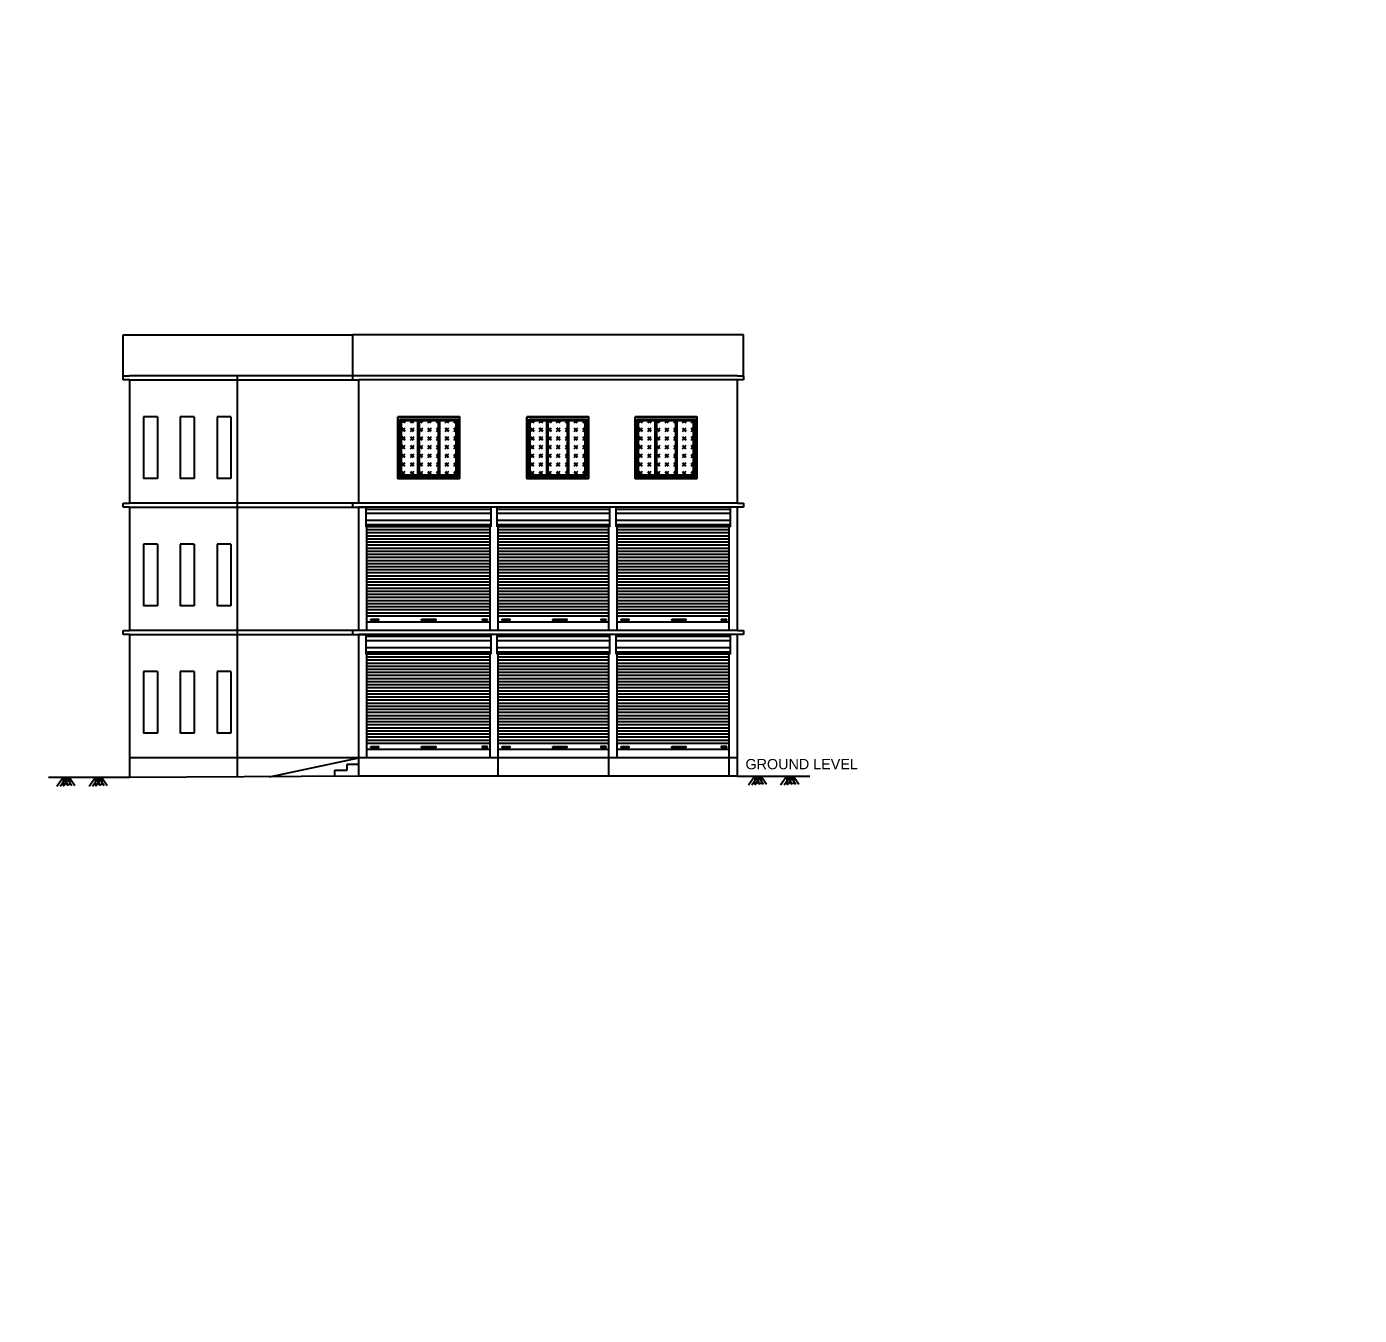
# Model space of a CAD drawing. Header units: metres. Extents: x -7614 to 15553, y -42 to -4.
# Drawn here: x 214.54 to 246.99, y -41.03 to -9.64 of the extents above; entities that cross this region are included whole.
import ezdxf

# ---------------------------------------------------------------- set-up
doc = ezdxf.new("R2010")
doc.units = ezdxf.units.M
doc.header["$MEASUREMENT"] = 0
doc.layers.add('WALL', color=7, linetype='Continuous')
doc.layers.add('walls', color=50, linetype='Continuous')
doc.styles.add('style1', font='arial.ttf', dxfattribs={"height": 250})

msp = doc.modelspace()

# ---------------------------------------------------------------- hatches: boundary and pattern name
at = {"layer": 'WALL'}
h = msp.add_hatch(dxfattribs=at)
h.set_pattern_fill('GOST_GLASS', color=2, scale=0.025)
h.set_pattern_definition([(45, (741.06415, -109.23207), (0.212132034, 0), [0.125, -0.175]), (45, (741.11718, -109.23207), (0.212132034, 0), [0.05, -0.25]), (45, (741.06415, -109.17904), (0.212132034, 0), [0.05, -0.25])])
h.paths.add_polyline_path([(223.66684, -20.5635), (224.06345, -20.5635), (224.06345, -19.2335), (223.66684, -19.2335)])
h.paths.add_polyline_path([(224.09845, -20.5635), (224.56418, -20.5635), (224.56418, -19.2335), (224.09845, -19.2335)])
h.paths.add_polyline_path([(224.59918, -20.5635), (224.99684, -20.5635), (224.99684, -19.2335), (224.59918, -19.2335)])
h = msp.add_hatch(dxfattribs=at)
h.set_pattern_fill('GOST_GLASS', color=2, scale=0.025)
h.set_pattern_definition([(45, (744.20196, -109.23207), (0.212132034, 0), [0.125, -0.175]), (45, (744.255, -109.23207), (0.212132034, 0), [0.05, -0.25]), (45, (744.20196, -109.17904), (0.212132034, 0), [0.05, -0.25])])
h.paths.add_polyline_path([(226.80466, -20.5635), (227.20126, -20.5635), (227.20126, -19.2335), (226.80466, -19.2335)])
h.paths.add_polyline_path([(227.23626, -20.5635), (227.70199, -20.5635), (227.70199, -19.2335), (227.23626, -19.2335)])
h.paths.add_polyline_path([(227.73699, -20.5635), (228.13466, -20.5635), (228.13466, -19.2335), (227.73699, -19.2335)])
h = msp.add_hatch(dxfattribs=at)
h.set_pattern_fill('GOST_GLASS', color=2, scale=0.025)
h.set_pattern_definition([(45, (746.84237, -109.23207), (0.212132034, 0), [0.125, -0.175]), (45, (746.8954, -109.23207), (0.212132034, 0), [0.05, -0.25]), (45, (746.84237, -109.17904), (0.212132034, 0), [0.05, -0.25])])
h.paths.add_polyline_path([(229.44507, -20.5635), (229.84167, -20.5635), (229.84167, -19.2335), (229.44507, -19.2335)])
h.paths.add_polyline_path([(229.87667, -20.5635), (230.3424, -20.5635), (230.3424, -19.2335), (229.87667, -19.2335)])
h.paths.add_polyline_path([(230.3774, -20.5635), (230.77507, -20.5635), (230.77507, -19.2335), (230.3774, -19.2335)])

# ---------------------------------------------------------------- linework, layer by layer
at = {"layer": 'WALL', "color": 2}
for p, q in [((216.89422, -18.1485), (216.89422, -17.1485)), ((216.89422, -17.1485), (222.48071, -17.1485)), ((231.99958, -17.1485), (222.48071, -17.1485)), ((222.48071, -17.1485), (222.48071, -18.1485)), ((231.99958, -18.1485), (231.99958, -17.1485)), ((216.89422, -18.2485), (216.89422, -18.1485)), ((216.89422, -18.1485), (217.04422, -18.1485)), ((222.63071, -18.1485), (217.04422, -18.1485)), ((219.67931, -27.91399), (219.67931, -18.1485)), ((222.48071, -18.1485), (222.48071, -18.2485)), ((231.84958, -18.1485), (222.63071, -18.1485)), ((231.84958, -18.1485), (231.99958, -18.1485)), ((231.99958, -18.1485), (231.99958, -18.2485)), ((217.04422, -18.2485), (216.89422, -18.2485)), ((217.04422, -18.2485), (222.63071, -18.2485)), ((217.04422, -18.2485), (217.04422, -21.2485)), ((222.63071, -21.2485), (222.63071, -18.2485)), ((231.84958, -18.2485), (222.63071, -18.2485)), ((231.84958, -21.2485), (231.84958, -18.2485)), ((231.99958, -18.2485), (231.84958, -18.2485)), ((217.72659, -19.1485), (217.38622, -19.1485)), ((217.38622, -19.1485), (217.38622, -20.6485)), ((217.72659, -19.1485), (217.72659, -20.6485)), ((218.61812, -19.1485), (218.27775, -19.1485)), ((218.27775, -19.1485), (218.27775, -20.6485)), ((218.61812, -19.1485), (218.61812, -20.6485)), ((219.17817, -19.1485), (219.17817, -20.6485)), ((219.51855, -19.1485), (219.17817, -19.1485)), ((219.51855, -19.1485), (219.51855, -20.6485)), ((225.08184, -19.1485), (223.58184, -19.1485)), ((223.58184, -19.1485), (223.58184, -20.6485)), ((224.06345, -19.2335), (224.06345, -20.5635)), ((224.09845, -19.2335), (224.09845, -20.5635)), ((224.56418, -19.2335), (224.56418, -20.5635)), ((224.59918, -19.2335), (224.59918, -20.5635)), ((225.08184, -20.6485), (225.08184, -19.1485)), ((228.21966, -19.1485), (226.71966, -19.1485)), ((226.71966, -19.1485), (226.71966, -20.6485)), ((227.20126, -19.2335), (227.20126, -20.5635)), ((227.23626, -19.2335), (227.23626, -20.5635)), ((227.70199, -19.2335), (227.70199, -20.5635)), ((227.73699, -19.2335), (227.73699, -20.5635)), ((228.21966, -20.6485), (228.21966, -19.1485)), ((230.86007, -19.1485), (229.36007, -19.1485)), ((229.36007, -19.1485), (229.36007, -20.6485)), ((229.84167, -19.2335), (229.84167, -20.5635)), ((229.87667, -19.2335), (229.87667, -20.5635)), ((230.3424, -19.2335), (230.3424, -20.5635)), ((230.3774, -19.2335), (230.3774, -20.5635)), ((230.86007, -20.6485), (230.86007, -19.1485)), ((217.72659, -20.6485), (217.38622, -20.6485)), ((218.61812, -20.6485), (218.27775, -20.6485)), ((219.51855, -20.6485), (219.17817, -20.6485)), ((223.58184, -20.6485), (225.08184, -20.6485)), ((226.71966, -20.6485), (228.21966, -20.6485)), ((229.36007, -20.6485), (230.86007, -20.6485)), ((216.89422, -21.3485), (216.89422, -21.2485)), ((216.89422, -21.2485), (217.04422, -21.2485)), ((217.04422, -21.3485), (216.89422, -21.3485)), ((222.63071, -21.2485), (217.04422, -21.2485)), ((217.04422, -21.3485), (222.80789, -21.3485)), ((217.04422, -21.3485), (217.04422, -24.3485)), ((222.48071, -21.2485), (222.48071, -21.3485)), ((231.84958, -21.2485), (222.63071, -21.2485)), ((222.63071, -24.3485), (222.63071, -21.3485)), ((231.84958, -21.3485), (222.63071, -21.3485)), ((231.84958, -21.2485), (231.99958, -21.2485)), ((231.84958, -24.3485), (231.84958, -21.3485)), ((231.99958, -21.3485), (231.84958, -21.3485)), ((231.99958, -21.2485), (231.99958, -21.3485)), ((222.82789, -24.3485), (222.82789, -21.8235)), ((225.82789, -24.3485), (225.82789, -21.8235)), ((226.02368, -24.3485), (226.02368, -21.8235)), ((228.71813, -24.3485), (228.71813, -21.8235)), ((228.91772, -24.3485), (228.91772, -21.8235)), ((231.65007, -24.3485), (231.65007, -21.8235)), ((217.72659, -22.2485), (217.38622, -22.2485)), ((217.38622, -22.2485), (217.38622, -23.7485)), ((217.72659, -22.2485), (217.72659, -23.7485)), ((218.61812, -22.2485), (218.27775, -22.2485)), ((218.27775, -22.2485), (218.27775, -23.7485)), ((218.61812, -22.2485), (218.61812, -23.7485)), ((219.17817, -22.2485), (219.17817, -23.7485)), ((219.51855, -22.2485), (219.17817, -22.2485)), ((219.51855, -22.2485), (219.51855, -23.7485)), ((217.72659, -23.7485), (217.38622, -23.7485)), ((218.61812, -23.7485), (218.27775, -23.7485)), ((219.51855, -23.7485), (219.17817, -23.7485)), ((216.89422, -24.4485), (216.89422, -24.3485)), ((216.89422, -24.3485), (217.04422, -24.3485)), ((217.04422, -24.4485), (216.89422, -24.4485)), ((222.82789, -24.3485), (217.04422, -24.3485)), ((217.04422, -24.4485), (222.80789, -24.4485)), ((217.04422, -24.4485), (217.04422, -27.92781)), ((222.48071, -24.3485), (222.48071, -24.4485)), ((231.84958, -24.3485), (222.63071, -24.3485)), ((222.63071, -27.8985), (222.63071, -24.4485)), ((231.84958, -24.4485), (222.63071, -24.4485)), ((231.84958, -24.3485), (231.99958, -24.3485)), ((231.84958, -27.8985), (231.84958, -24.4485)), ((231.99958, -24.4485), (231.84958, -24.4485)), ((231.99958, -24.3485), (231.99958, -24.4485)), ((222.82789, -27.4485), (222.82789, -24.9235)), ((225.82789, -27.4485), (225.82789, -24.9235)), ((226.02368, -27.8985), (226.02368, -24.9235)), ((226.02368, -27.4485), (226.02368, -24.9235)), ((228.71813, -27.8985), (228.71813, -24.9235)), ((228.71813, -27.4485), (228.71813, -24.9235)), ((228.91772, -27.4485), (228.91772, -24.9235)), ((231.65007, -27.8985), (231.65007, -24.9235)), ((231.65007, -27.4485), (231.65007, -24.9235)), ((217.72659, -25.3485), (217.38622, -25.3485)), ((217.38622, -25.3485), (217.38622, -26.8485)), ((217.72659, -25.3485), (217.72659, -26.8485)), ((218.61812, -25.3485), (218.27775, -25.3485)), ((218.27775, -25.3485), (218.27775, -26.8485)), ((218.61812, -25.3485), (218.61812, -26.8485)), ((219.17817, -25.3485), (219.17817, -26.8485)), ((219.51855, -25.3485), (219.17817, -25.3485)), ((219.51855, -25.3485), (219.51855, -26.8485)), ((217.72659, -26.8485), (217.38622, -26.8485)), ((218.61812, -26.8485), (218.27775, -26.8485)), ((219.51855, -26.8485), (219.17817, -26.8485)), ((231.84958, -27.4485), (217.04422, -27.4485)), ((220.45447, -27.90992), (222.63071, -27.4485)), ((222.63071, -27.8985), (217.04422, -27.92781)), ((222.04509, -27.75158), (222.34509, -27.75125)), ((222.04509, -27.90158), (222.04509, -27.75158)), ((222.04509, -27.75158), (222.34509, -27.75158)), ((222.34509, -27.75158), (222.34509, -27.60158)), ((222.34509, -27.60158), (222.63071, -27.60158)), ((231.84958, -27.8985), (222.63071, -27.8985)), ((231.84958, -27.8985), (233.6157, -27.8985)), ((232.27006, -27.89855), (232.11577, -28.1166)), ((232.35517, -27.8985), (232.20088, -28.11655)), ((232.27006, -27.89855), (232.26888, -28.08827)), ((232.27006, -27.89855), (232.39751, -28.09315)), ((232.42883, -27.89847), (232.27455, -28.11652)), ((232.35517, -27.8985), (232.35399, -28.08822)), ((232.35517, -27.8985), (232.48262, -28.0931)), ((232.42883, -27.89847), (232.42765, -28.08819)), ((232.42883, -27.89847), (232.55628, -28.09307)), ((233.05578, -27.89815), (232.9015, -28.1162)), ((233.14089, -27.89811), (232.98661, -28.11616)), ((233.05578, -27.89815), (233.0546, -28.08787)), ((233.05578, -27.89815), (233.18323, -28.09275)), ((233.21456, -27.89807), (233.06027, -28.11612)), ((233.14089, -27.89811), (233.13971, -28.08783)), ((233.14089, -27.89811), (233.26834, -28.09271)), ((233.21456, -27.89807), (233.21338, -28.08779)), ((233.21456, -27.89807), (233.34201, -28.09267)), ((217.04422, -27.92781), (215.07254, -27.92839)), ((215.43028, -27.92785), (215.276, -28.1459)), ((215.51539, -27.92781), (215.36111, -28.14586)), ((215.43028, -27.92785), (215.4291, -28.11757)), ((215.43028, -27.92785), (215.55773, -28.12245)), ((215.58906, -27.92777), (215.43477, -28.14582)), ((215.51539, -27.92781), (215.51421, -28.11753)), ((215.51539, -27.92781), (215.64284, -28.12241)), ((215.58906, -27.92777), (215.58788, -28.11749)), ((215.58906, -27.92777), (215.71651, -28.12237)), ((216.21601, -27.92746), (216.06172, -28.14551)), ((216.30112, -27.92741), (216.14683, -28.14546)), ((216.21601, -27.92746), (216.21483, -28.11718)), ((216.21601, -27.92746), (216.34346, -28.12206)), ((216.37478, -27.92738), (216.2205, -28.14543)), ((216.30112, -27.92741), (216.29994, -28.11713)), ((216.30112, -27.92741), (216.42857, -28.12201)), ((216.37478, -27.92738), (216.3736, -28.1171)), ((216.37478, -27.92738), (216.50223, -28.12198))]:
    msp.add_line(p, q, dxfattribs=at)
for points in [[(223.58184, -19.1485), (225.08184, -19.1485), (225.08184, -20.6485), (223.58184, -20.6485)], [(223.63184, -19.1985), (225.03184, -19.1985), (225.03184, -20.5985), (223.63184, -20.5985)], [(226.71966, -19.1485), (228.21966, -19.1485), (228.21966, -20.6485), (226.71966, -20.6485)], [(226.76966, -19.1985), (228.16966, -19.1985), (228.16966, -20.5985), (226.76966, -20.5985)], [(229.36007, -19.1485), (230.86007, -19.1485), (230.86007, -20.6485), (229.36007, -20.6485)], [(229.41007, -19.1985), (230.81007, -19.1985), (230.81007, -20.5985), (229.41007, -20.5985)]]:
    msp.add_lwpolyline(points, close=True, dxfattribs=at)
for points in [[(224.06345, -20.5635), (223.66684, -20.5635), (223.66684, -19.2335), (224.06345, -19.2335)], [(224.09845, -19.2335), (224.56418, -19.2335)], [(224.59918, -19.2335), (224.99684, -19.2335), (224.99684, -20.5635), (224.59918, -20.5635)], [(227.20126, -20.5635), (226.80466, -20.5635), (226.80466, -19.2335), (227.20126, -19.2335)], [(227.23626, -19.2335), (227.70199, -19.2335)], [(227.73699, -19.2335), (228.13466, -19.2335), (228.13466, -20.5635), (227.73699, -20.5635)], [(229.84167, -20.5635), (229.44507, -20.5635), (229.44507, -19.2335), (229.84167, -19.2335)], [(229.87667, -19.2335), (230.3424, -19.2335)], [(230.3774, -19.2335), (230.77507, -19.2335), (230.77507, -20.5635), (230.3774, -20.5635)], [(224.56418, -20.5635), (224.09845, -20.5635)], [(227.70199, -20.5635), (227.23626, -20.5635)], [(230.3424, -20.5635), (229.87667, -20.5635)]]:
    msp.add_lwpolyline(points, dxfattribs=at)
at = {"layer": 'walls', "color": 3, "linetype": 'Continuous'}
for p, q in [((222.80789, -21.8235), (222.80789, -21.3485)), ((225.84789, -21.3985), (222.80789, -21.3985)), ((225.84789, -21.3485), (225.84789, -21.8235)), ((226.00368, -21.8235), (226.00368, -21.3485)), ((228.73813, -21.3985), (226.00368, -21.3985)), ((228.73813, -21.3485), (228.73813, -21.8235)), ((228.89772, -21.8235), (228.89772, -21.3485)), ((231.67007, -21.3985), (228.89772, -21.3985)), ((231.67007, -21.3485), (231.67007, -21.8235)), ((225.84789, -21.4985), (222.80789, -21.4985)), ((225.84789, -21.6735), (222.80789, -21.6735)), ((228.73813, -21.4985), (226.00368, -21.4985)), ((228.73813, -21.6735), (226.00368, -21.6735)), ((231.67007, -21.4985), (228.89772, -21.4985)), ((231.67007, -21.6735), (228.89772, -21.6735)), ((225.84789, -21.7735), (222.80789, -21.7735)), ((225.84789, -21.8235), (222.80789, -21.8235)), ((225.82789, -21.8235), (222.80789, -21.8235)), ((225.82789, -21.8985), (222.82789, -21.8985)), ((225.82789, -21.9735), (222.82789, -21.9735)), ((225.82789, -22.0485), (222.82789, -22.0485)), ((228.73813, -21.7735), (226.00368, -21.7735)), ((228.73813, -21.8235), (226.00368, -21.8235)), ((228.73813, -21.8235), (226.00368, -21.8235)), ((228.71813, -21.8985), (226.02368, -21.8985)), ((228.71813, -21.9735), (226.02368, -21.9735)), ((228.71813, -22.0485), (226.02368, -22.0485)), ((231.67007, -21.7735), (228.89772, -21.7735)), ((231.67007, -21.8235), (228.89772, -21.8235)), ((231.67007, -21.8235), (228.89772, -21.8235)), ((231.65007, -21.8985), (228.91772, -21.8985)), ((231.65007, -21.9735), (228.91772, -21.9735)), ((231.65007, -22.0485), (228.91772, -22.0485)), ((225.82789, -22.1235), (222.82789, -22.1235)), ((225.82789, -22.1985), (222.82789, -22.1985)), ((225.82789, -22.2735), (222.82789, -22.2735)), ((225.82789, -22.3485), (222.82789, -22.3485)), ((228.71813, -22.1235), (226.02368, -22.1235)), ((228.71813, -22.1985), (226.02368, -22.1985)), ((228.71813, -22.2735), (226.02368, -22.2735)), ((228.71813, -22.3485), (226.02368, -22.3485)), ((231.65007, -22.1235), (228.91772, -22.1235)), ((231.65007, -22.1985), (228.91772, -22.1985)), ((231.65007, -22.2735), (228.91772, -22.2735)), ((231.65007, -22.3485), (228.91772, -22.3485)), ((225.82789, -22.4235), (222.82789, -22.4235)), ((225.82789, -22.4985), (222.82789, -22.4985)), ((225.82789, -22.5735), (222.82789, -22.5735)), ((225.82789, -22.6485), (222.82789, -22.6485)), ((228.71813, -22.4235), (226.02368, -22.4235)), ((228.71813, -22.4985), (226.02368, -22.4985)), ((228.71813, -22.5735), (226.02368, -22.5735)), ((228.71813, -22.6485), (226.02368, -22.6485)), ((231.65007, -22.4235), (228.91772, -22.4235)), ((231.65007, -22.4985), (228.91772, -22.4985)), ((231.65007, -22.5735), (228.91772, -22.5735)), ((231.65007, -22.6485), (228.91772, -22.6485)), ((225.82789, -22.7235), (222.82789, -22.7235)), ((225.82789, -22.7985), (222.82789, -22.7985)), ((225.82789, -22.8735), (222.82789, -22.8735)), ((225.82789, -22.9485), (222.82789, -22.9485)), ((225.82789, -23.0235), (222.82789, -23.0235)), ((228.71813, -22.7235), (226.02368, -22.7235)), ((228.71813, -22.7985), (226.02368, -22.7985)), ((228.71813, -22.8735), (226.02368, -22.8735)), ((228.71813, -22.9485), (226.02368, -22.9485)), ((228.71813, -23.0235), (226.02368, -23.0235)), ((231.65007, -22.7235), (228.91772, -22.7235)), ((231.65007, -22.7985), (228.91772, -22.7985)), ((231.65007, -22.8735), (228.91772, -22.8735)), ((231.65007, -22.9485), (228.91772, -22.9485)), ((231.65007, -23.0235), (228.91772, -23.0235)), ((225.82789, -23.0985), (222.82789, -23.0985)), ((225.82789, -23.1735), (222.82789, -23.1735)), ((225.82789, -23.2485), (222.82789, -23.2485)), ((225.82789, -23.3235), (222.82789, -23.3235)), ((228.71813, -23.0985), (226.02368, -23.0985)), ((228.71813, -23.1735), (226.02368, -23.1735)), ((228.71813, -23.2485), (226.02368, -23.2485)), ((228.71813, -23.3235), (226.02368, -23.3235)), ((231.65007, -23.0985), (228.91772, -23.0985)), ((231.65007, -23.1735), (228.91772, -23.1735)), ((231.65007, -23.2485), (228.91772, -23.2485)), ((231.65007, -23.3235), (228.91772, -23.3235)), ((225.82789, -23.3985), (222.82789, -23.3985)), ((225.82789, -23.4735), (222.82789, -23.4735)), ((225.82789, -23.5485), (222.82789, -23.5485)), ((225.82789, -23.6235), (222.82789, -23.6235)), ((228.71813, -23.3985), (226.02368, -23.3985)), ((228.71813, -23.4735), (226.02368, -23.4735)), ((228.71813, -23.5485), (226.02368, -23.5485)), ((228.71813, -23.6235), (226.02368, -23.6235)), ((231.65007, -23.3985), (228.91772, -23.3985)), ((231.65007, -23.4735), (228.91772, -23.4735)), ((231.65007, -23.5485), (228.91772, -23.5485)), ((231.65007, -23.6235), (228.91772, -23.6235)), ((225.82789, -23.6985), (222.82789, -23.6985)), ((225.82789, -23.7735), (222.82789, -23.7735)), ((225.82789, -23.8485), (222.82789, -23.8485)), ((225.82789, -23.9235), (222.82789, -23.9235)), ((225.82789, -23.9985), (222.82789, -23.9985)), ((228.71813, -23.6985), (226.02368, -23.6985)), ((228.71813, -23.7735), (226.02368, -23.7735)), ((228.71813, -23.8485), (226.02368, -23.8485)), ((228.71813, -23.9235), (226.02368, -23.9235)), ((228.71813, -23.9985), (226.02368, -23.9985)), ((231.65007, -23.6985), (228.91772, -23.6985)), ((231.65007, -23.7735), (228.91772, -23.7735)), ((231.65007, -23.8485), (228.91772, -23.8485)), ((231.65007, -23.9235), (228.91772, -23.9235)), ((231.65007, -23.9985), (228.91772, -23.9985)), ((225.82789, -24.1485), (222.82789, -24.1485)), ((228.71813, -24.1485), (226.02368, -24.1485)), ((231.65007, -24.1485), (228.91772, -24.1485)), ((222.80789, -24.9235), (222.80789, -24.4485)), ((225.84789, -24.4985), (222.80789, -24.4985)), ((225.84789, -24.5985), (222.80789, -24.5985)), ((225.84789, -24.4485), (225.84789, -24.9235)), ((226.00368, -24.9235), (226.00368, -24.4485)), ((228.73813, -24.4985), (226.00368, -24.4985)), ((228.73813, -24.5985), (226.00368, -24.5985)), ((228.73813, -24.4485), (228.73813, -24.9235)), ((228.89772, -24.9235), (228.89772, -24.4485)), ((231.67007, -24.4985), (228.89772, -24.4985)), ((231.67007, -24.5985), (228.89772, -24.5985)), ((231.67007, -24.4485), (231.67007, -24.9235)), ((225.84789, -24.7735), (222.80789, -24.7735)), ((225.84789, -24.8735), (222.80789, -24.8735)), ((225.84789, -24.9235), (222.80789, -24.9235)), ((225.82789, -24.9235), (222.80789, -24.9235)), ((228.73813, -24.7735), (226.00368, -24.7735)), ((228.73813, -24.8735), (226.00368, -24.8735)), ((228.73813, -24.9235), (226.00368, -24.9235)), ((228.73813, -24.9235), (226.00368, -24.9235)), ((231.67007, -24.7735), (228.89772, -24.7735)), ((231.67007, -24.8735), (228.89772, -24.8735)), ((231.67007, -24.9235), (228.89772, -24.9235)), ((231.67007, -24.9235), (228.89772, -24.9235)), ((225.82789, -24.9985), (222.82789, -24.9985)), ((225.82789, -25.0735), (222.82789, -25.0735)), ((225.82789, -25.1485), (222.82789, -25.1485)), ((225.82789, -25.2235), (222.82789, -25.2235)), ((225.82789, -25.2985), (222.82789, -25.2985)), ((228.71813, -24.9985), (226.02368, -24.9985)), ((228.71813, -25.0735), (226.02368, -25.0735)), ((228.71813, -25.1485), (226.02368, -25.1485)), ((228.71813, -25.2235), (226.02368, -25.2235)), ((228.71813, -25.2985), (226.02368, -25.2985)), ((231.65007, -24.9985), (228.91772, -24.9985)), ((231.65007, -25.0735), (228.91772, -25.0735)), ((231.65007, -25.1485), (228.91772, -25.1485)), ((231.65007, -25.2235), (228.91772, -25.2235)), ((231.65007, -25.2985), (228.91772, -25.2985)), ((225.82789, -25.3735), (222.82789, -25.3735)), ((225.82789, -25.4485), (222.82789, -25.4485)), ((225.82789, -25.5235), (222.82789, -25.5235)), ((225.82789, -25.5985), (222.82789, -25.5985)), ((228.71813, -25.3735), (226.02368, -25.3735)), ((228.71813, -25.4485), (226.02368, -25.4485)), ((228.71813, -25.5235), (226.02368, -25.5235)), ((228.71813, -25.5985), (226.02368, -25.5985)), ((231.65007, -25.3735), (228.91772, -25.3735)), ((231.65007, -25.4485), (228.91772, -25.4485)), ((231.65007, -25.5235), (228.91772, -25.5235)), ((231.65007, -25.5985), (228.91772, -25.5985)), ((225.82789, -25.6735), (222.82789, -25.6735)), ((225.82789, -25.7485), (222.82789, -25.7485)), ((225.82789, -25.8235), (222.82789, -25.8235)), ((225.82789, -25.8985), (222.82789, -25.8985)), ((228.71813, -25.6735), (226.02368, -25.6735)), ((228.71813, -25.7485), (226.02368, -25.7485)), ((228.71813, -25.8235), (226.02368, -25.8235)), ((228.71813, -25.8985), (226.02368, -25.8985)), ((231.65007, -25.6735), (228.91772, -25.6735)), ((231.65007, -25.7485), (228.91772, -25.7485)), ((231.65007, -25.8235), (228.91772, -25.8235)), ((231.65007, -25.8985), (228.91772, -25.8985)), ((225.82789, -25.9735), (222.82789, -25.9735)), ((225.82789, -26.0485), (222.82789, -26.0485)), ((225.82789, -26.1235), (222.82789, -26.1235)), ((225.82789, -26.1985), (222.82789, -26.1985)), ((225.82789, -26.2735), (222.82789, -26.2735)), ((228.71813, -25.9735), (226.02368, -25.9735)), ((228.71813, -26.0485), (226.02368, -26.0485)), ((228.71813, -26.1235), (226.02368, -26.1235)), ((228.71813, -26.1985), (226.02368, -26.1985)), ((228.71813, -26.2735), (226.02368, -26.2735)), ((231.65007, -25.9735), (228.91772, -25.9735)), ((231.65007, -26.0485), (228.91772, -26.0485)), ((231.65007, -26.1235), (228.91772, -26.1235)), ((231.65007, -26.1985), (228.91772, -26.1985)), ((231.65007, -26.2735), (228.91772, -26.2735)), ((225.82789, -26.3485), (222.82789, -26.3485)), ((225.82789, -26.4235), (222.82789, -26.4235)), ((225.82789, -26.4985), (222.82789, -26.4985)), ((225.82789, -26.5735), (222.82789, -26.5735)), ((228.71813, -26.3485), (226.02368, -26.3485)), ((228.71813, -26.4235), (226.02368, -26.4235)), ((228.71813, -26.4985), (226.02368, -26.4985)), ((228.71813, -26.5735), (226.02368, -26.5735)), ((231.65007, -26.3485), (228.91772, -26.3485)), ((231.65007, -26.4235), (228.91772, -26.4235)), ((231.65007, -26.4985), (228.91772, -26.4985)), ((231.65007, -26.5735), (228.91772, -26.5735)), ((225.82789, -26.6485), (222.82789, -26.6485)), ((225.82789, -26.7235), (222.82789, -26.7235)), ((225.82789, -26.7985), (222.82789, -26.7985)), ((225.82789, -26.8735), (222.82789, -26.8735)), ((228.71813, -26.6485), (226.02368, -26.6485)), ((228.71813, -26.7235), (226.02368, -26.7235)), ((228.71813, -26.7985), (226.02368, -26.7985)), ((228.71813, -26.8735), (226.02368, -26.8735)), ((231.65007, -26.6485), (228.91772, -26.6485)), ((231.65007, -26.7235), (228.91772, -26.7235)), ((231.65007, -26.7985), (228.91772, -26.7985)), ((231.65007, -26.8735), (228.91772, -26.8735)), ((225.82789, -26.9485), (222.82789, -26.9485)), ((225.82789, -27.0235), (222.82789, -27.0235)), ((225.82789, -27.0985), (222.82789, -27.0985)), ((225.82789, -27.2485), (222.82789, -27.2485)), ((228.71813, -26.9485), (226.02368, -26.9485)), ((228.71813, -27.0235), (226.02368, -27.0235)), ((228.71813, -27.0985), (226.02368, -27.0985)), ((228.71813, -27.2485), (226.02368, -27.2485)), ((231.65007, -26.9485), (228.91772, -26.9485)), ((231.65007, -27.0235), (228.91772, -27.0235)), ((231.65007, -27.0985), (228.91772, -27.0985)), ((231.65007, -27.2485), (228.91772, -27.2485))]:
    msp.add_line(p, q, dxfattribs=at)
for points in [[(222.92518, -24.0717), (223.11193, -24.0717), (223.11193, -24.09625), (222.92518, -24.09625)], [(224.15917, -24.07064), (224.50353, -24.07064), (224.50353, -24.10001), (224.15917, -24.10001)], [(225.76605, -24.07721), (225.63043, -24.07721), (225.63043, -24.09056), (225.76605, -24.09056)], [(226.12097, -24.0717), (226.30772, -24.0717), (226.30772, -24.09625), (226.12097, -24.09625)], [(227.35496, -24.07064), (227.69932, -24.07064), (227.69932, -24.10001), (227.35496, -24.10001)], [(228.65629, -24.07721), (228.52067, -24.07721), (228.52067, -24.09056), (228.65629, -24.09056)], [(229.015, -24.0717), (229.20175, -24.0717), (229.20175, -24.09625), (229.015, -24.09625)], [(230.249, -24.07064), (230.59336, -24.07064), (230.59336, -24.10001), (230.249, -24.10001)], [(231.58823, -24.07721), (231.45261, -24.07721), (231.45261, -24.09056), (231.58823, -24.09056)], [(222.92518, -27.1717), (223.11193, -27.1717), (223.11193, -27.19625), (222.92518, -27.19625)], [(224.15917, -27.17064), (224.50353, -27.17064), (224.50353, -27.20001), (224.15917, -27.20001)], [(225.76605, -27.17721), (225.63043, -27.17721), (225.63043, -27.19056), (225.76605, -27.19056)], [(226.12097, -27.1717), (226.30772, -27.1717), (226.30772, -27.19625), (226.12097, -27.19625)], [(227.35496, -27.17064), (227.69932, -27.17064), (227.69932, -27.20001), (227.35496, -27.20001)], [(228.65629, -27.17721), (228.52067, -27.17721), (228.52067, -27.19056), (228.65629, -27.19056)], [(229.015, -27.1717), (229.20175, -27.1717), (229.20175, -27.19625), (229.015, -27.19625)], [(230.249, -27.17064), (230.59336, -27.17064), (230.59336, -27.20001), (230.249, -27.20001)], [(231.58823, -27.17721), (231.45261, -27.17721), (231.45261, -27.19056), (231.58823, -27.19056)]]:
    msp.add_lwpolyline(points, close=True, dxfattribs=at)

# ---------------------------------------------------------------- texts
at = {"insert": (233.41436, -27.60452), "char_height": 0.25, "width": 5.9084444, "attachment_point": 5, "style": 'style1'}
msp.add_mtext('GROUND LEVEL', dxfattribs=at)

doc.saveas('drawing.dxf')
